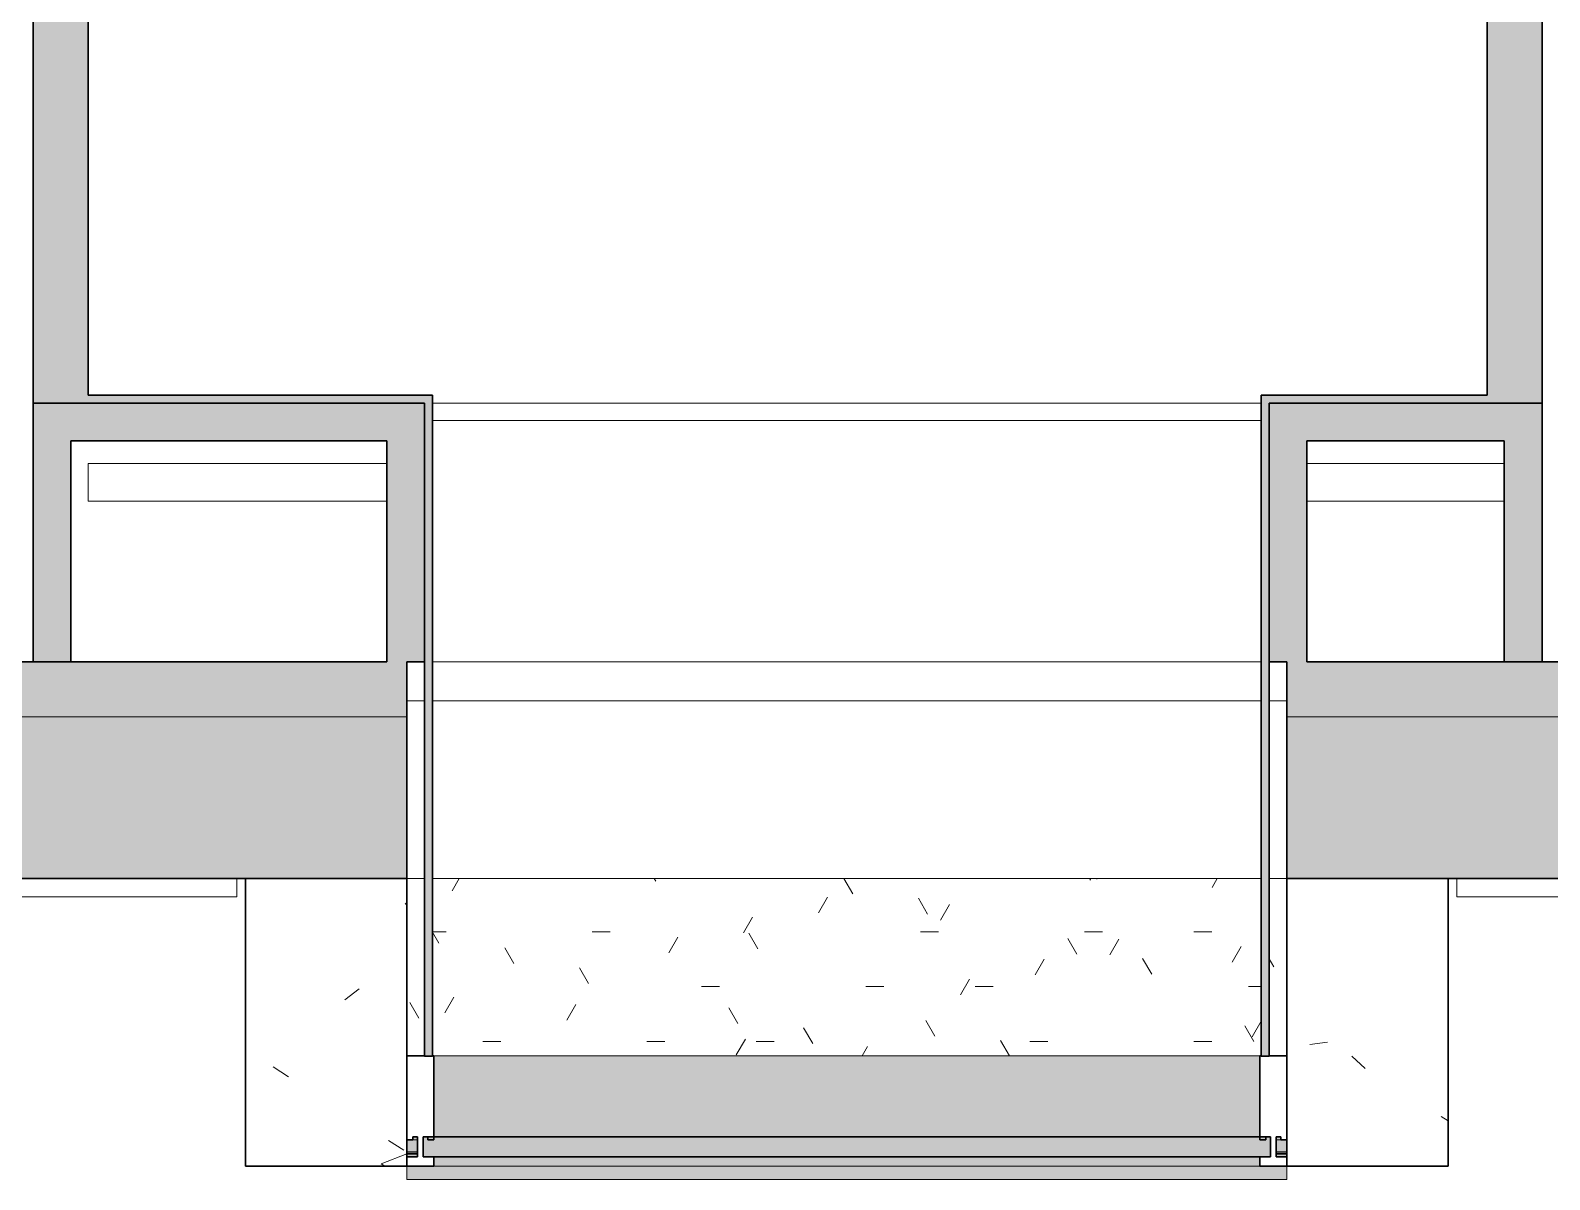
# Model space of a CAD drawing. Header units: millimetres. Extents: x 155927 to 317870, y -36033 to 97293.
# Drawn here: x 213285 to 216106, y 8409 to 10542 of the extents above; entities that cross this region are included whole.
import ezdxf

# ---------------------------------------------------------------- set-up
doc = ezdxf.new("R2010")
doc.units = ezdxf.units.MM
doc.header["$MEASUREMENT"] = 0
for name, color, linetype, lineweight in [('A-GLAZ', 7, 'CONTINUOUS', 9), ('A-GLAZ-CURT', 7, 'CONTINUOUS', 9), ('A-WALL', 7, 'CONTINUOUS', 9), ('A-WALL-PATT', 7, 'CONTINUOUS', 9), ('I-WALL', 7, 'CONTINUOUS', 9)]:
    doc.layers.add(name, color=color, linetype=linetype, lineweight=lineweight)

msp = doc.modelspace()

# ---------------------------------------------------------------- hatches: boundary and pattern name
at = {"layer": 'A-GLAZ'}
for points in [[(214033.8, 8488.1), (215567.8, 8488.1), (215567.8, 8638.1), (214033.8, 8638.1)], [(215587.8, 8450.6), (215587.8, 8488.1), (214013.8, 8488.1), (214013.8, 8450.6), (215416.1, 8450.6)], [(215567.8, 8433.6), (215567.8, 8450.6), (214033.8, 8450.6), (214033.8, 8433.6), (215416.1, 8433.6)]]:
    msp.add_hatch(color=256, dxfattribs=at).paths.add_polyline_path(points, flags=0)
h = msp.add_hatch(color=256, dxfattribs=at)
h.paths.add_polyline_path([(215597.8, 8459.9), (215617.8, 8459.9), (215617.8, 8482.6), (215597.8, 8482.6)], flags=0)
h.paths.add_polyline_path([(214003.8, 8459.9), (214003.8, 8482.6), (213983.8, 8482.6), (213983.8, 8459.9), (213995, 8459.9)], flags=0)
h = msp.add_hatch(color=256, dxfattribs=at)
h.paths.add_polyline_path([(215598.9, 8482.6), (215606.6, 8482.6), (215606.6, 8488.1), (215597.8, 8488.1), (215597.8, 8482.6)], flags=0)
h.paths.add_polyline_path([(213995, 8482.6), (214003.8, 8482.6), (214003.8, 8488.1), (213995, 8488.1)], flags=0)
h = msp.add_hatch(color=256, dxfattribs=at)
h.paths.add_polyline_path([(215617.8, 8455.6), (215617.8, 8457.7), (215597.8, 8457.7), (215597.8, 8455.6)], flags=0)
h.paths.add_polyline_path([(213983.8, 8455.6), (214003.8, 8455.6), (214003.8, 8457.7), (213983.8, 8457.7)], flags=0)
h = msp.add_hatch(color=256, dxfattribs=at)
h.paths.add_polyline_path([(215416.1, 8408.6), (215617.8, 8408.6), (215617.8, 8433.6), (213983.8, 8433.6), (213983.8, 8408.6), (214213.2, 8408.6)], flags=0)
h.paths.add_polyline_path([(215597.8, 8450.6), (215617.8, 8450.6), (215617.8, 8455.6), (215597.8, 8455.6)], flags=0)
h.paths.add_polyline_path([(213983.8, 8450.6), (214003.8, 8450.6), (214003.8, 8455.6), (213983.8, 8455.6)], flags=0)
at = {"layer": 'A-WALL-PATT'}
for points in [[(213391.8, 9850.1), (213391.8, 13607.6), (213289.8, 13607.6), (213289.8, 9850.1)], [(215989.8, 9850.1), (216091.8, 9850.1), (216091.8, 13607.6), (215989.8, 13607.6), (215989.8, 9865.1)], [(213359.8, 9780.1), (213946.3, 9780.1), (213946.3, 9850.1), (213289.8, 9850.1), (213289.8, 9780.1)], [(214016.3, 9850.1), (214031.3, 9850.1), (214031.3, 9865.1), (213391.8, 9865.1), (213391.8, 9850.1), (213611.8, 9850.1)], [(214016.3, 9369.6), (214016.3, 9850.1), (213946.3, 9850.1), (213946.3, 9369.6), (213983.8, 9369.6)], [(214031.3, 8637.6), (214031.3, 9850.1), (214016.3, 9850.1), (214016.3, 8637.6)], [(215989.8, 9850.1), (215989.8, 9865.1), (215570.3, 9865.1), (215570.3, 9850.1), (215585.3, 9850.1)], [(215585.3, 8637.6), (215585.3, 9850.1), (215570.3, 9850.1), (215570.3, 8637.6)], [(215585.3, 9780.1), (216091.8, 9780.1), (216091.8, 9850.1), (215585.3, 9850.1), (215585.3, 9818)], [(213359.8, 9369.6), (213359.8, 9780.1), (213289.8, 9780.1), (213289.8, 9369.6)], [(215655.3, 9369.6), (215655.3, 9780.1), (215585.3, 9780.1), (215585.3, 9369.6), (215617.8, 9369.6)], [(216091.8, 9369.6), (216091.8, 9780.1), (216021.8, 9780.1), (216021.8, 9369.6)]]:
    msp.add_hatch(color=256, dxfattribs=at).paths.add_polyline_path(points, flags=0)
h = msp.add_hatch(color=256, dxfattribs=at)
h.paths.add_polyline_path([(217158.8, 9267.6), (217158.8, 9369.6), (215617.8, 9369.6), (215617.8, 9267.6), (216619, 9267.6)], flags=0)
h.paths.add_polyline_path([(213983.8, 9267.6), (213983.8, 9369.6), (212817.8, 9369.6), (212817.8, 9267.6), (213010.3, 9267.6)], flags=0)
h = msp.add_hatch(color=256, dxfattribs=at)
h.paths.add_polyline_path([(231130.8, 8967.6), (231130.8, 9267.6), (228942.8, 9267.6), (228942.8, 8967.6), (229850.8, 8967.6)], flags=0)
h.paths.add_polyline_path([(224437.8, 8967.6), (224658.8, 8967.6), (224658.8, 9267.6), (221442.8, 9267.6), (221442.8, 8967.6), (223836.3, 8967.6)], flags=0)
h.paths.add_polyline_path([(217158.8, 8967.6), (217158.8, 9267.6), (215617.8, 9267.6), (215617.8, 8967.6), (216619, 8967.6)], flags=0)
h.paths.add_polyline_path([(213983.8, 8967.6), (213983.8, 9267.6), (212817.8, 9267.6), (212817.8, 8967.6), (213010.3, 8967.6)], flags=0)
h.paths.add_polyline_path([(205793, 8967.6), (206283.8, 8967.6), (206283.8, 9267.6), (202692.8, 9267.6), (202692.8, 8967.6), (204590.1, 8967.6)], flags=0)
h.paths.add_polyline_path([(199778.5, 8967.6), (199908.8, 8967.6), (199908.8, 9267.6), (197042.8, 9267.6), (197042.8, 8967.6), (198575.7, 8967.6)], flags=0)

# ---------------------------------------------------------------- linework, layer by layer
at = {"layer": 'A-GLAZ'}
for p, q in [((215570.3, 9817.6), (214031.3, 9817.6)), ((213983.8, 9297.6), (214016.3, 9297.6)), ((214031.3, 9297.6), (215570.3, 9297.6)), ((215585.3, 9297.6), (215617.8, 9297.6)), ((213983.8, 8967.6), (214016.3, 8967.6)), ((214031.3, 8967.6), (215570.3, 8967.6)), ((215585.3, 8967.6), (215617.8, 8967.6)), ((215567.8, 8638.1), (214033.8, 8638.1)), ((214003.8, 8482.6), (213995, 8482.6)), ((215606.6, 8482.6), (215597.8, 8482.6)), ((214003.8, 8459.9), (213983.8, 8459.9)), ((214003.8, 8457.7), (213983.8, 8457.7)), ((214003.8, 8455.6), (213983.8, 8455.6)), ((215617.8, 8459.9), (215597.8, 8459.9)), ((215617.8, 8457.7), (215597.8, 8457.7)), ((215617.8, 8455.6), (215597.8, 8455.6)), ((213983.8, 8408.6), (213983.8, 8433.6)), ((213983.8, 8408.6), (215617.8, 8408.6)), ((214033.8, 8433.6), (215567.8, 8433.6)), ((215617.8, 8433.6), (215617.8, 8408.6))]:
    msp.add_line(p, q, dxfattribs=at)
at = {"layer": 'A-GLAZ', "lineweight": 30}
for p, q in [((213683.8, 8967.6), (213683.8, 8433.6)), ((213983.8, 8433.6), (213983.8, 8967.6)), ((215617.8, 8967.6), (215617.8, 8433.6)), ((215917.8, 8433.6), (215917.8, 8967.6)), ((214016.3, 8638.1), (213983.8, 8638.1)), ((213983.8, 8638.1), (213983.8, 8482.6)), ((214033.8, 8638.1), (214031.3, 8638.1)), ((214033.8, 8482.6), (214033.8, 8638.1)), ((215570.3, 8638.1), (215567.8, 8638.1)), ((215567.8, 8638.1), (215567.8, 8482.6)), ((215617.8, 8638.1), (215585.3, 8638.1)), ((215617.8, 8482.6), (215617.8, 8638.1)), ((213983.8, 8482.6), (213995, 8482.6)), ((213995, 8482.6), (213995, 8488.1)), ((213995, 8488.1), (214003.8, 8488.1)), ((214003.8, 8488.1), (214003.8, 8450.6)), ((214013.8, 8450.6), (214013.8, 8488.1)), ((214013.8, 8488.1), (214022.6, 8488.1)), ((215587.8, 8488.1), (214013.8, 8488.1)), ((214013.8, 8488.1), (214013.8, 8450.6)), ((214022.6, 8488.1), (214022.6, 8482.6)), ((214022.6, 8482.6), (214033.8, 8482.6)), ((215567.8, 8482.6), (215579, 8482.6)), ((215579, 8482.6), (215579, 8488.1)), ((215579, 8488.1), (215587.8, 8488.1)), ((215587.8, 8488.1), (215587.8, 8450.6)), ((215587.8, 8450.6), (215587.8, 8488.1)), ((215597.8, 8450.6), (215597.8, 8488.1)), ((215597.8, 8488.1), (215606.6, 8488.1)), ((215606.6, 8488.1), (215606.6, 8482.6)), ((215606.6, 8482.6), (215617.8, 8482.6)), ((214003.8, 8450.6), (213983.8, 8450.6)), ((213983.8, 8450.6), (213983.8, 8433.6)), ((214033.8, 8450.6), (214013.8, 8450.6)), ((214013.8, 8450.6), (215587.8, 8450.6)), ((214033.8, 8433.6), (214033.8, 8450.6)), ((215567.8, 8450.6), (215567.8, 8433.6)), ((215587.8, 8450.6), (215567.8, 8450.6)), ((215617.8, 8450.6), (215597.8, 8450.6)), ((215617.8, 8433.6), (215617.8, 8450.6)), ((213683.8, 8433.6), (213983.8, 8433.6)), ((213983.8, 8433.6), (214033.8, 8433.6)), ((215567.8, 8433.6), (215617.8, 8433.6)), ((215617.8, 8433.6), (215917.8, 8433.6))]:
    msp.add_line(p, q, dxfattribs=at)
at = {"layer": 'A-GLAZ', "linetype": 'Continuous'}
for p, q in [((214080.7, 8967.6), (214067.6, 8944.9)), ((214446.2, 8962.5), (214443.2, 8967.6)), ((214811.7, 8938.9), (214795.2, 8967.6)), ((215253.9, 8967.6), (215252.2, 8964.8)), ((215265.3, 8966.1), (215264.4, 8967.6)), ((215488.5, 8967.6), (215479, 8951.2)), ((213980.8, 8920.1), (213983.8, 8923.2)), ((213980.9, 8920.1), (213983.8, 8919.6)), ((214764.7, 8933.1), (214747.9, 8904.1)), ((214950.5, 8901.7), (214933.8, 8930.8)), ((214991.4, 8919.5), (214974.7, 8890.5)), ((214625.9, 8895.9), (214609.1, 8866.9)), ((214031.3, 8868.4), (214056.5, 8868.4)), ((214043.4, 8847.3), (214031.3, 8868.2)), ((214327.8, 8868.4), (214361.3, 8868.4)), ((214635.8, 8837.3), (214619, 8866.3)), ((214937.4, 8868.4), (214970.9, 8868.4)), ((215242.2, 8868.4), (215275.7, 8868.4)), ((215445.4, 8868.4), (215478.9, 8868.4)), ((214182.2, 8810.1), (214165.4, 8839.1)), ((214487.1, 8858.7), (214470.3, 8829.7)), ((215228.1, 8827.3), (215211.3, 8856.4)), ((215306.2, 8855.1), (215289.4, 8826)), ((215533, 8841.5), (215516.2, 8812.4)), ((215167.4, 8817.9), (215150.6, 8788.9)), ((215366.9, 8790.2), (215350.1, 8819.2)), ((215593.7, 8803.8), (215585.3, 8818.2)), ((214321, 8772.9), (214304.2, 8801.9)), ((215028.6, 8780.7), (215011.9, 8751.7)), ((213868.6, 8742.5), (213895.2, 8762.9)), ((214070.7, 8747.2), (214054, 8718.1)), ((214531, 8766.8), (214564.5, 8766.8)), ((214835.8, 8766.8), (214869.3, 8766.8)), ((215039, 8766.8), (215072.5, 8766.8)), ((215547, 8766.8), (215570.3, 8766.8)), ((214006.2, 8708.5), (213989.5, 8737.5)), ((214297.5, 8733.5), (214280.7, 8704.5)), ((214598.6, 8698.5), (214581.8, 8727.6)), ((214737.4, 8661.3), (214720.6, 8690.4)), ((214964.1, 8674.9), (214947.4, 8704)), ((215556.5, 8665), (215539.7, 8694)), ((215570.2, 8702.7), (215553.4, 8673.6)), ((214124.6, 8665.2), (214158.1, 8665.2)), ((214429.4, 8665.2), (214462.9, 8665.2)), ((214612.3, 8669.1), (214595.5, 8640.1)), ((214632.6, 8665.2), (214666.1, 8665.2)), ((215102.7, 8638.1), (215086.2, 8666.8)), ((215140.6, 8665.2), (215174.1, 8665.2)), ((215445.4, 8665.2), (215478.9, 8665.2)), ((215660.5, 8659.3), (215693.7, 8663.7)), ((214839, 8655.5), (214829, 8638.1)), ((215738.5, 8637.7), (215763.2, 8615)), ((213735.4, 8617.7), (213763.7, 8599.7)), ((215904.8, 8526), (215917.8, 8517.7)), ((213949.6, 8481.2), (213977.9, 8463.2)), ((213936.2, 8438), (213983.8, 8456.3)), ((213936.2, 8438.1), (213942.8, 8433.6))]:
    msp.add_line(p, q, dxfattribs=at)
at = {"layer": 'A-GLAZ-CURT', "lineweight": 20}
for p, q in [((213667.8, 8967.6), (212933.8, 8967.6)), ((213667.8, 8933.6), (213667.8, 8967.6)), ((217042.8, 8967.6), (215933.8, 8967.6)), ((215933.8, 8967.6), (215933.8, 8933.6)), ((212933.8, 8933.6), (213667.8, 8933.6)), ((215933.8, 8933.6), (217042.8, 8933.6))]:
    msp.add_line(p, q, dxfattribs=at)
at = {"layer": 'A-WALL'}
for p, q in [((213983.8, 9267.6), (212817.8, 9267.6)), ((217158.8, 9267.6), (215617.8, 9267.6)), ((214016.3, 8967.6), (213983.8, 8967.6)), ((215570.3, 8967.6), (214031.3, 8967.6)), ((215617.8, 8967.6), (215585.3, 8967.6))]:
    msp.add_line(p, q, dxfattribs=at)
at = {"layer": 'A-WALL', "lineweight": 30}
for p, q in [((213983.8, 8967.6), (213983.8, 9267.6)), ((215617.8, 9267.6), (215617.8, 8967.6)), ((212817.8, 8967.6), (213983.8, 8967.6)), ((215617.8, 8967.6), (217158.8, 8967.6))]:
    msp.add_line(p, q, dxfattribs=at)
at = {"layer": 'I-WALL', "lineweight": 30}
for p, q in [((213391.8, 9865.1), (213391.8, 13607.6)), ((215989.8, 13607.6), (215989.8, 9865.1)), ((213289.8, 13505.6), (213289.8, 9850.1)), ((216091.8, 9850.1), (216091.8, 13505.6)), ((213289.8, 9850.1), (213391.8, 9850.1)), ((213946.3, 9850.1), (213289.8, 9850.1)), ((213289.8, 9850.1), (213289.8, 9780.1)), ((214031.3, 9865.1), (213391.8, 9865.1)), ((213391.8, 9850.1), (214016.3, 9850.1)), ((214016.3, 9850.1), (213946.3, 9850.1)), ((214016.3, 9369.6), (214016.3, 9850.1)), ((214016.3, 9850.1), (214016.3, 8637.6)), ((214031.3, 9850.1), (214031.3, 9865.1)), ((214031.3, 8637.6), (214031.3, 9850.1)), ((215989.8, 9865.1), (215570.3, 9865.1)), ((215570.3, 9865.1), (215570.3, 9850.1)), ((215570.3, 9850.1), (215570.3, 8637.6)), ((216091.8, 9850.1), (215585.3, 9850.1)), ((215585.3, 9850.1), (215585.3, 9780.1)), ((215585.3, 9850.1), (215989.8, 9850.1)), ((215585.3, 8637.6), (215585.3, 9850.1)), ((215989.8, 9850.1), (216091.8, 9850.1)), ((216091.8, 9780.1), (216091.8, 9850.1)), ((213289.8, 9780.1), (213289.8, 9369.6)), ((213359.8, 9780.1), (213946.3, 9780.1)), ((213359.8, 9369.6), (213359.8, 9780.1)), ((213946.3, 9780.1), (213946.3, 9369.6)), ((215585.3, 9780.1), (215585.3, 9369.6)), ((215655.3, 9369.6), (215655.3, 9780.1)), ((215655.3, 9780.1), (216021.8, 9780.1)), ((216021.8, 9780.1), (216021.8, 9369.6)), ((216091.8, 9369.6), (216091.8, 9780.1)), ((213946.3, 9369.6), (212817.8, 9369.6)), ((213289.8, 9369.6), (213359.8, 9369.6)), ((213983.8, 9369.6), (214016.3, 9369.6)), ((213983.8, 9267.6), (213983.8, 9369.6)), ((215585.3, 9369.6), (215617.8, 9369.6)), ((215617.8, 9369.6), (215617.8, 9267.6)), ((217158.8, 9369.6), (215655.3, 9369.6)), ((216021.8, 9369.6), (216091.8, 9369.6)), ((214016.3, 8637.6), (214031.3, 8637.6)), ((215570.3, 8637.6), (215585.3, 8637.6))]:
    msp.add_line(p, q, dxfattribs=at)
at = {"layer": 'I-WALL'}
for p, q in [((214031.3, 9850.1), (215570.3, 9850.1)), ((213391.8, 9738.3), (213946.3, 9738.3)), ((213391.8, 9738.3), (213391.8, 9668.3)), ((215655.3, 9738.3), (216021.8, 9738.3)), ((213946.3, 9668.3), (213391.8, 9668.3)), ((216021.8, 9668.3), (215655.3, 9668.3)), ((214031.3, 9369.6), (215570.3, 9369.6)), ((212817.8, 9267.6), (213983.8, 9267.6)), ((215617.8, 9267.6), (217158.8, 9267.6))]:
    msp.add_line(p, q, dxfattribs=at)

doc.saveas('drawing.dxf')
